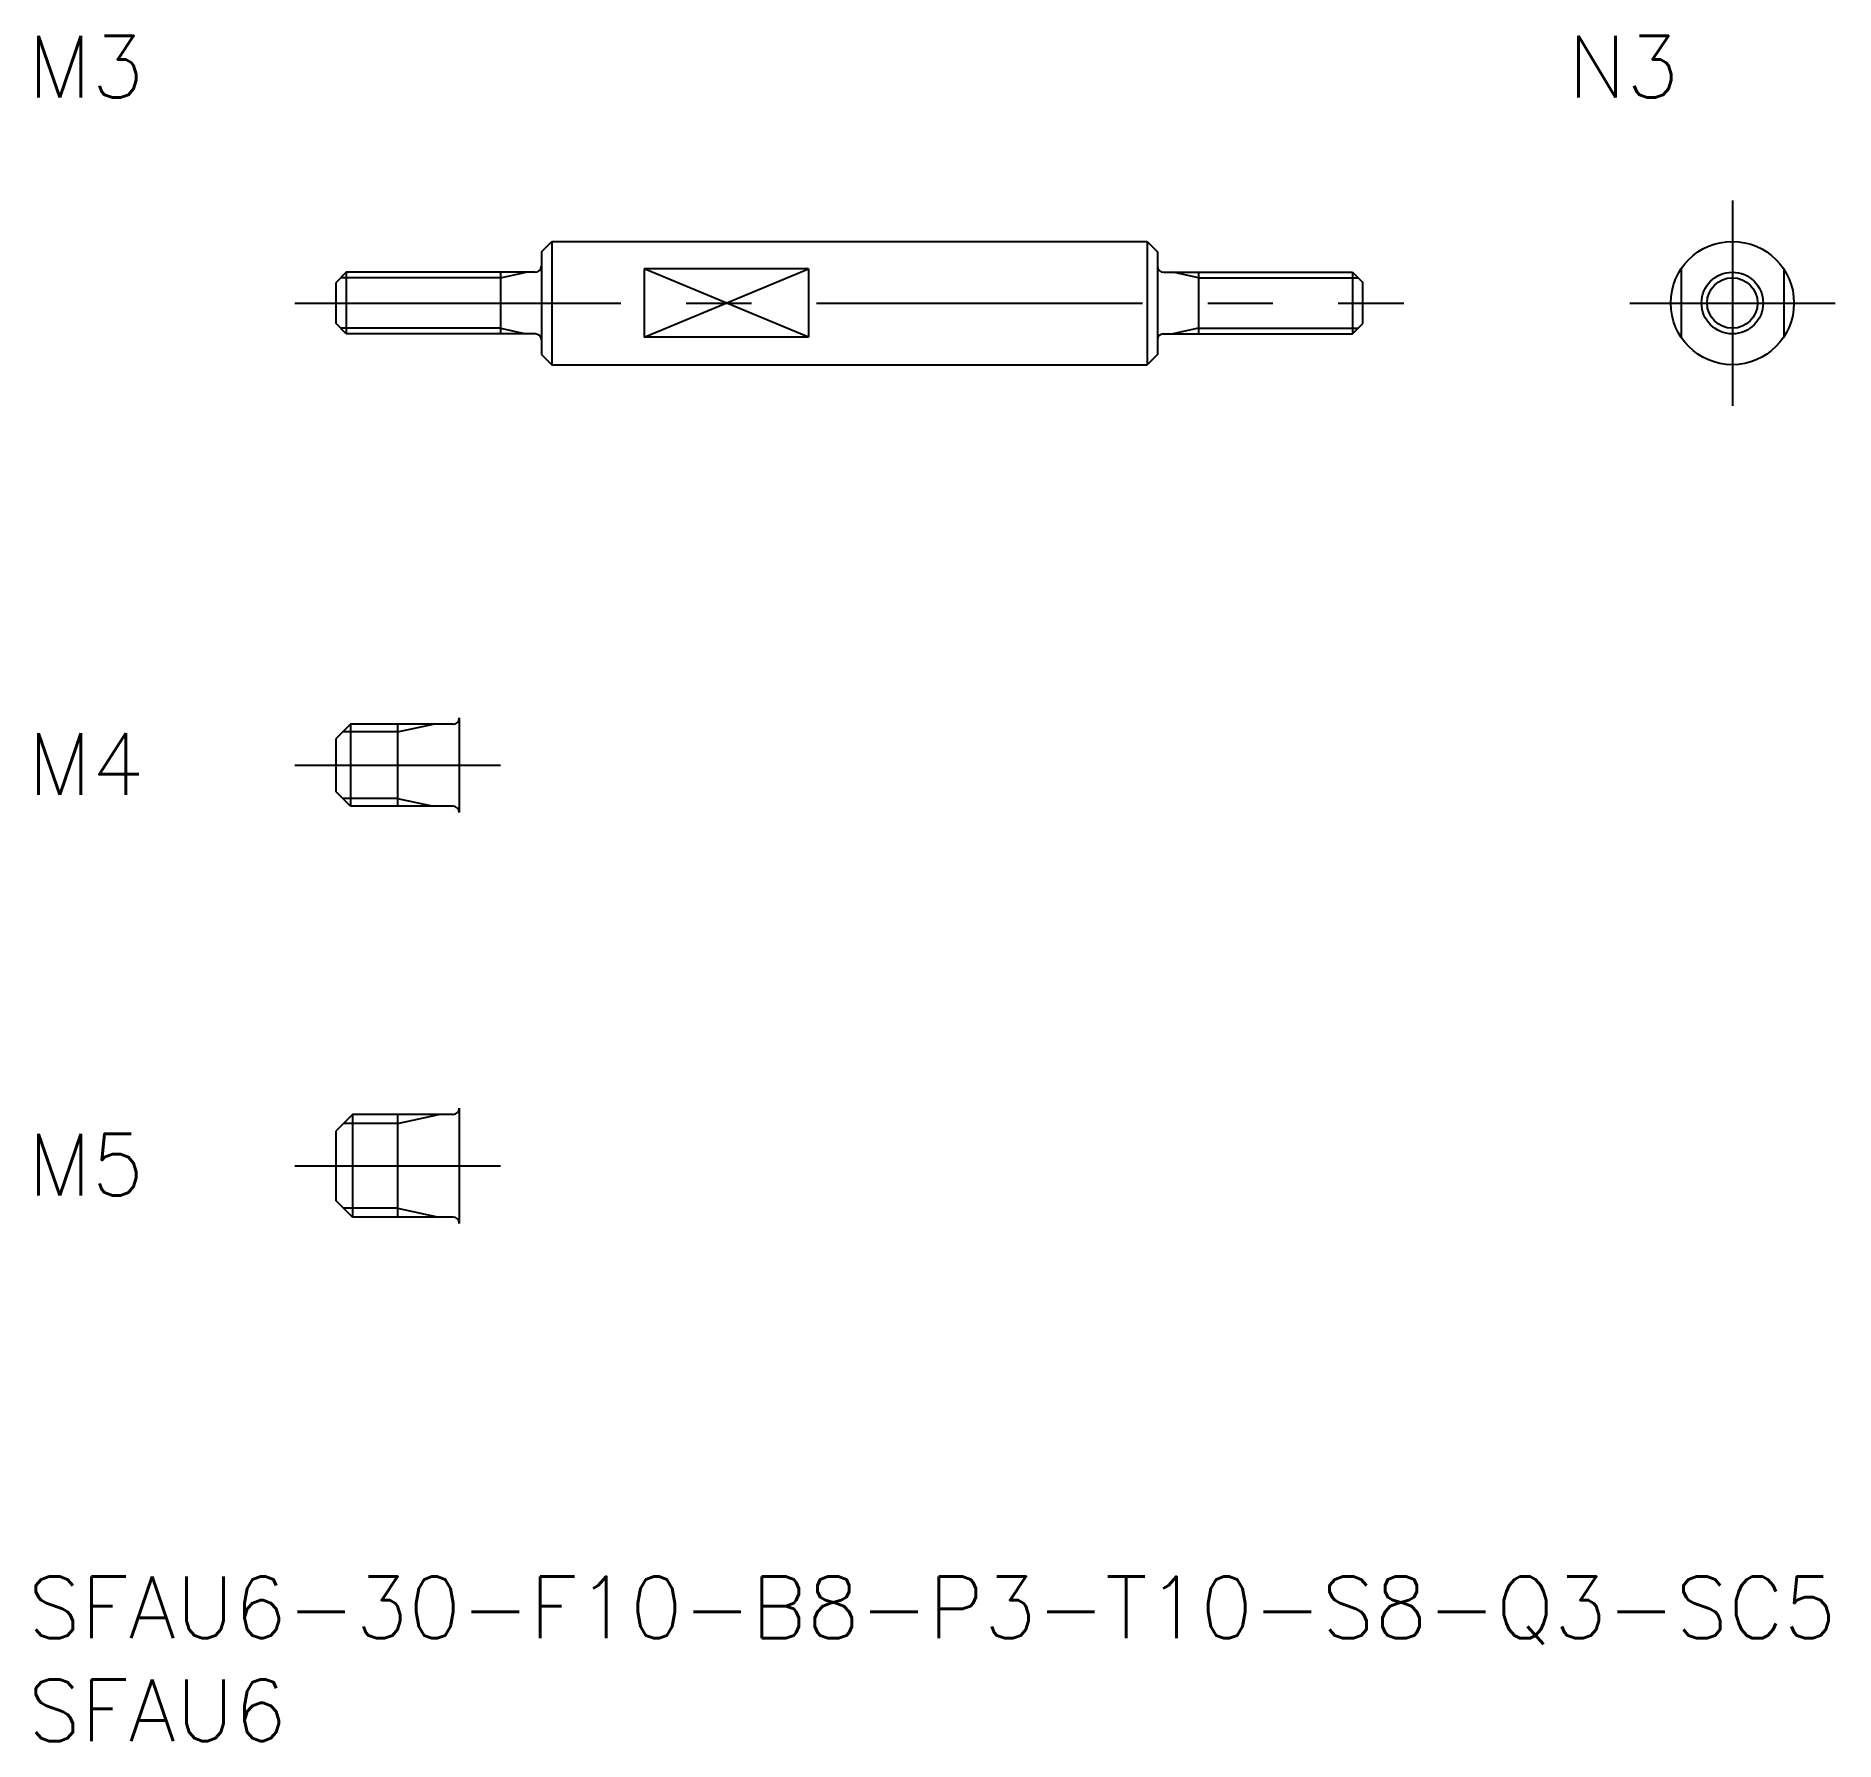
# Model space of a CAD drawing. Extents: x 0.4 to 88, y -8 to 75.
import ezdxf

# ---------------------------------------------------------------- set-up
doc = ezdxf.new("R2010")
doc.units = 0
doc.header["$LTSCALE"] = 0.5
doc.linetypes.add('CENTER', pattern=[50.8, 31.75, -6.35, 6.35, -6.35])
doc.linetypes.add('DASHED', pattern=[19.05, 12.7, -6.35])
for name, color, linetype in [('MSM_CENTER', 1, 'CENTER'), ('MSM_CONTINUOUS', 7, 'CONTINUOUS'), ('MSM_DASHED', 4, 'DASHED'), ('MSM_NARROW', 5, 'CONTINUOUS'), ('MSM_PART_NUMBER', 7, 'CONTINUOUS')]:
    doc.layers.add(name, color=color, linetype=linetype)
doc.styles.get("Standard").update_dxf_attribs({"font": 'txt.shx', "height": 1, "bigfont": 'bigfont.shx'})

# ---------------------------------------------------------------- blocks, each defined once
blk = doc.blocks.new('*U10')
at = {"layer": 'MSM_PART_NUMBER'}
blk.add_text('SFAU6-30-F10-B8-P3-T10-S8-Q3-SC5', height=3, dxfattribs=at).set_placement((0, -3))
blk = doc.blocks.new('*U11')
at = {"layer": 'MSM_PART_NUMBER'}
blk.add_text('SFAU6', height=3, dxfattribs=at).set_placement((0, -8))
blk = doc.blocks.new('*U12')
at = {"layer": 'MSM_PART_NUMBER'}
blk.add_text('M5', height=3, dxfattribs=at).set_placement((0, 18.561))
blk = doc.blocks.new('*U13')
at = {"layer": 'MSM_PART_NUMBER'}
blk.add_text('M4', height=3, dxfattribs=at).set_placement((0, 38.061))
blk = doc.blocks.new('*U14')
at = {"layer": 'MSM_PART_NUMBER'}
blk.add_text('M3', height=3, dxfattribs=at).set_placement((0, 72))
blk = doc.blocks.new('*U15')
at = {"layer": 'MSM_PART_NUMBER'}
blk.add_text('N3', height=3, dxfattribs=at).set_placement((75, 72))

msp = doc.modelspace()

# ---------------------------------------------------------------- linework, layer by layer
at = {"layer": 'MSM_CENTER'}
for p, q in [((83, 67), (83, 57)), ((13, 62), (67, 62)), ((78, 62), (88, 62)), ((13, 39.5), (23, 39.5)), ((13, 20), (23, 20))]:
    msp.add_line(p, q, dxfattribs=at)
at = {"layer": 'MSM_CONTINUOUS'}
for p, q in [((25, 64.5), (25.5, 65)), ((25.5, 65), (54.5, 65)), ((25.5, 65), (25.5, 59)), ((54.5, 65), (54.5, 59)), ((54.5, 65), (55, 64.5)), ((25, 64.5), (25, 59.5)), ((55, 64.5), (55, 59.5)), ((15.5, 63.5), (15, 63)), ((24.7, 63.5), (15.5, 63.5)), ((15.5, 63.5), (15.5, 60.5)), ((23, 63.5), (23, 60.5)), ((38, 63.658), (30, 63.658)), ((30, 63.658), (30, 60.342)), ((38, 63.658), (38, 60.342)), ((55.3, 63.5), (64.5, 63.5)), ((57, 63.5), (57, 60.5)), ((64.5, 63.5), (65, 63)), ((64.5, 63.5), (64.5, 60.5)), ((15, 61), (15, 63)), ((65, 61), (65, 63)), ((15.5, 60.5), (15, 61)), ((24.7, 60.5), (15.5, 60.5)), ((55.3, 60.5), (64.5, 60.5)), ((64.5, 60.5), (65, 61)), ((38, 60.342), (30, 60.342)), ((25, 59.5), (25.5, 59)), ((25.5, 59), (54.5, 59)), ((55, 59.5), (54.5, 59)), ((15.7, 41.5), (15, 40.8)), ((20.7, 41.5), (15.7, 41.5)), ((15.7, 41.5), (15.7, 37.5)), ((18, 41.5), (18, 37.5)), ((21, 41.8), (21, 37.2)), ((15, 38.2), (15, 40.8)), ((15.7, 37.5), (15, 38.2)), ((20.7, 37.5), (15.7, 37.5)), ((21, 22.8), (21, 17.2)), ((15.8, 22.5), (15, 21.7)), ((20.7, 22.5), (15.8, 22.5)), ((15.8, 22.5), (15.8, 17.5)), ((18, 22.5), (18, 17.5)), ((15, 18.3), (15, 21.7)), ((15.8, 17.5), (15, 18.3)), ((20.7, 17.5), (15.8, 17.5))]:
    msp.add_line(p, q, dxfattribs=at)
for radius in [3, 1.5]:
    msp.add_circle((83, 62), radius, dxfattribs=at)
for centre, start, end in [((24.7, 63.8), 270, 0), ((55.3, 63.8), 180, 270), ((24.7, 60.2), 0, 90), ((55.3, 60.2), 90, 180), ((20.7, 41.8), 270, 0), ((20.7, 37.2), 0, 90), ((20.7, 22.8), 270, 0), ((20.7, 17.2), 0, 90)]:
    msp.add_arc(centre, 0.3, start, end, dxfattribs=at)
at = {"layer": 'MSM_DASHED'}
for p, q in [((80.5, 63.658), (80.5, 60.342)), ((85.5, 63.658), (85.5, 60.342))]:
    msp.add_line(p, q, dxfattribs=at)
at = {"layer": 'MSM_NARROW'}
for p, q in [((23, 63.229), (15.23, 63.229)), ((23, 63.229), (24.25, 63.5)), ((30, 60.342), (38, 63.658)), ((38, 60.342), (30, 63.658)), ((57, 63.229), (55.75, 63.5)), ((57, 63.229), (64.77, 63.229)), ((23, 60.77), (15.23, 60.77)), ((23, 60.77), (24.25, 60.5)), ((57, 60.77), (55.75, 60.5)), ((57, 60.77), (64.77, 60.77)), ((18, 41.121), (19.75, 41.5)), ((18, 41.121), (15.321, 41.121)), ((18, 37.879), (15.321, 37.879)), ((18, 37.879), (19.75, 37.5)), ((18, 22.067), (15.367, 22.067)), ((18, 22.067), (20, 22.5)), ((18, 17.933), (15.367, 17.933)), ((18, 17.933), (20, 17.5))]:
    msp.add_line(p, q, dxfattribs=at)
msp.add_circle((83, 62), 1.23, dxfattribs=at)

# ---------------------------------------------------------------- block references
at = {"layer": 'MSM_CONTINUOUS'}
for name in ['*U14', '*U15', '*U13', '*U12', '*U10', '*U11']:
    msp.add_blockref(name, (0, 0), dxfattribs=at)

doc.saveas('drawing.dxf')
